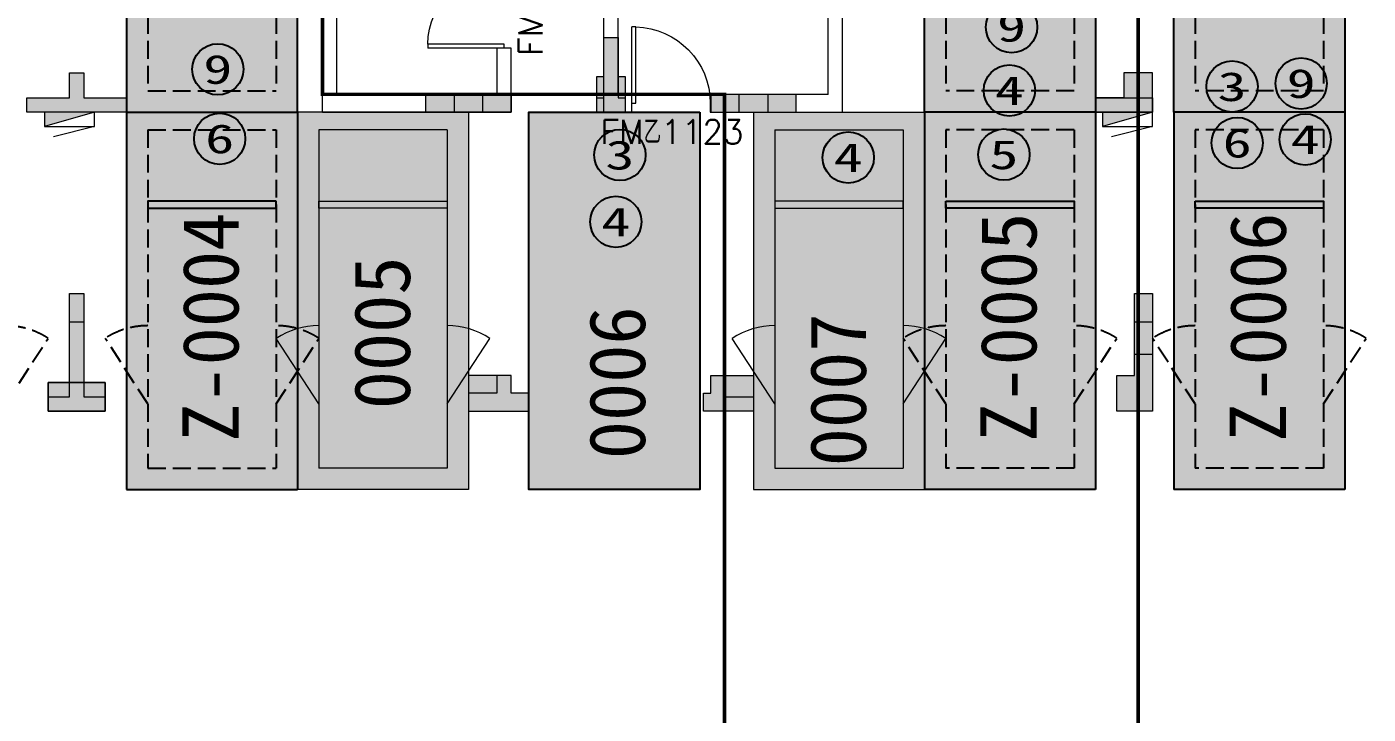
# Model space of a CAD drawing. Extents: x -264757 to 1033689, y 4049843 to 4347093.
# Drawn here: x -71689 to -52861, y 4298849 to 4308507 of the extents above; entities that cross this region are included whole.
import ezdxf
from ezdxf.enums import TextEntityAlignment as Align

# ---------------------------------------------------------------- set-up
doc = ezdxf.new("R2010")
doc.units = 0
doc.header["$LTSCALE"] = 1000
doc.header["$MEASUREMENT"] = 0
doc.linetypes.add('AX-01DK-PB01$1$A-001-车位参照B1$0$A-001-车位参照B1$0$A-001-车位参照B1$0$A-H4-001-基本图形$0$A-001-车位B1$0$DASH', pattern=[0.35, 0.25, -0.1])
doc.linetypes.add('DASH', pattern=[0.35, 0.25, -0.1])
doc.layers.add('AX-01DK-PB01$0$AX-001DK-01-PB01-02$0$A-3-WinF(Text)', color=8, linetype='Continuous', plot=False)
for name, color, linetype in [('不利因素1-紧邻消火栓', 7, 'Continuous'), ('不利因素3-紧邻房间出入口', 7, 'Continuous'), ('不利因素4-紧邻行车坡道', 7, 'Continuous'), ('不利因素5-单面靠墙', 7, 'Continuous'), ('不利因素6-双面靠墙', 7, 'Continuous'), ('不可售车位', 255, 'Continuous'), ('子母车位', 7, 'Continuous'), ('普通车位', 7, 'Continuous')]:
    doc.layers.add(name, color=color, linetype=linetype)
doc.layers.add('无关图层', color=8, linetype='Continuous', lineweight=0)
doc.layers.add('车位归属楼栋范围线', color=7, linetype='Continuous', true_color=0x19e6c7)
doc.styles.add('AX-01DK-PB01$0$AX-001DK-01-PB01-02$0$_TCH_WINDOW', font='SIMPLEX', dxfattribs={"bigfont": 'GBCBIG'})
doc.styles.add('AX-ACK-BIANH1$0$黑体', font='simhei.ttf')
doc.styles.add('SX-ACK-PB01-WNC-ALL$0$黑体', font='simhei.ttf')
doc.styles.add('黑体', font='simhei.ttf')

# ---------------------------------------------------------------- blocks, each defined once
blk = doc.blocks.new('20200722.21175556')
at = {"layer": '不利因素1-紧邻消火栓', "true_color": 0x3c6a45}
h = blk.add_hatch(color=97, dxfattribs=at)
h.dxf.hatch_style = 1
edge = h.paths.add_edge_path()
edge.add_arc((360, 360), 360, 0, 360)
at = {"layer": '不利因素1-紧邻消火栓'}
blk.add_circle((360, 360), 360, dxfattribs=at)
at = {"layer": '不利因素1-紧邻消火栓', "style": '黑体', "width": 1.390625}
blk.add_text('9', height=407, dxfattribs=at).set_placement((156, 156), (564, 156), align=Align.FIT)
blk = doc.blocks.new('SX-ACK-PB01-WNC-ALL$0$20200722.21182536')
at = {"layer": '不利因素3-紧邻房间出入口', "true_color": 0xe4d218}
h = blk.add_hatch(color=52, dxfattribs=at)
h.dxf.hatch_style = 1
edge = h.paths.add_edge_path()
edge.add_arc((360, 360), 360, 0, 360)
at = {"layer": '不利因素3-紧邻房间出入口'}
blk.add_circle((360, 360), 360, dxfattribs=at)
at = {"layer": '不利因素3-紧邻房间出入口', "style": 'SX-ACK-PB01-WNC-ALL$0$黑体', "width": 1.390625}
blk.add_text('3', height=407, dxfattribs=at).set_placement((156, 156), (564, 156), align=Align.FIT)
blk = doc.blocks.new('20200722.21182971')
at = {"layer": '不利因素4-紧邻行车坡道', "true_color": 0x9591ce}
h = blk.add_hatch(color=193, dxfattribs=at)
h.dxf.hatch_style = 1
edge = h.paths.add_edge_path()
edge.add_arc((360, 360), 360, 0, 360)
at = {"layer": '不利因素4-紧邻行车坡道'}
blk.add_circle((360, 360), 360, dxfattribs=at)
at = {"layer": '不利因素4-紧邻行车坡道', "style": '黑体', "width": 1.390625}
blk.add_text('4', height=407, dxfattribs=at).set_placement((156, 156), (564, 156), align=Align.FIT)
blk = doc.blocks.new('SX-ACK-PB01-WNC-ALL$0$20200722.21183209')
at = {"layer": '不利因素5-单面靠墙', "true_color": 0x6d711d}
h = blk.add_hatch(color=66, dxfattribs=at)
h.dxf.hatch_style = 1
edge = h.paths.add_edge_path()
edge.add_arc((360, 360), 360, 0, 360)
at = {"layer": '不利因素5-单面靠墙'}
blk.add_circle((360, 360), 360, dxfattribs=at)
at = {"layer": '不利因素5-单面靠墙', "style": 'SX-ACK-PB01-WNC-ALL$0$黑体', "width": 1.390625}
blk.add_text('5', height=407, dxfattribs=at).set_placement((156, 156), (564, 156), align=Align.FIT)
blk = doc.blocks.new('SX-ACK-PB01-WNC-ALL$0$20200722.21183455')
at = {"layer": '不利因素6-双面靠墙', "true_color": 0xf2b47b}
h = blk.add_hatch(color=31, dxfattribs=at)
h.dxf.hatch_style = 1
edge = h.paths.add_edge_path()
edge.add_arc((360, 360), 360, 0, 360)
at = {"layer": '不利因素6-双面靠墙'}
blk.add_circle((360, 360), 360, dxfattribs=at)
at = {"layer": '不利因素6-双面靠墙', "style": 'SX-ACK-PB01-WNC-ALL$0$黑体', "width": 1.390625}
blk.add_text('6', height=407, dxfattribs=at).set_placement((156, 156), (564, 156), align=Align.FIT)
blk = doc.blocks.new('销控车位')
at = {"layer": '不可售车位', "true_color": 0x757b8a}
h = blk.add_hatch(color=8, dxfattribs=at)
h.dxf.hatch_style = 1
h.paths.add_polyline_path([(2400, 0), (2400, -5300), (0, -5300), (0, 0)])
at = {"layer": '不可售车位', "color": 8, "true_color": 0x757b8a}
blk.add_lwpolyline([(2400, 0), (2400, -5300), (0, -5300), (0, 0)], close=True, dxfattribs=at)
blk = doc.blocks.new('AX-01DK-PB01$0$$DorLib2D$00000001')
at = {"layer": '无关图层'}
for p, q in [((0.45, 0.975), (0.5, 0.975)), ((0.45, 0), (0.45, 0.975)), ((0.5, 0), (0.5, 0.975)), ((0.5, 0), (0.45, 0))]:
    blk.add_line(p, q, dxfattribs=at)
at = {"layer": '无关图层', "lineweight": 13}
blk.add_arc((0.475, 0), 0.975, 91.4693, 180, dxfattribs=at)
blk = doc.blocks.new('PX-03CK-XHS$1$$TWTSYS$00000508')
at = {"layer": '无关图层'}
for p, q in [((-0.5, 0.5), (0.324, 1.224)), ((-0.5, 0.5), (-0.5, -0.5)), ((-0.5, -0.5), (0.5, 0.5)), ((0.5, 0.5), (-0.5, 0.5)), ((0.5, -0.5), (0.5, 0.5)), ((-0.5, -0.5), (0.5, -0.5))]:
    blk.add_line(p, q, dxfattribs=at)
blk.add_solid([(0.5, -0.5), (0.5, 0.5), (-0.5, -0.5)], dxfattribs=at)
blk = doc.blocks.new('A$C741380cb')
at = {"layer": '子母车位', "true_color": 0x0617f9}
h = blk.add_hatch(color=5, dxfattribs=at)
h.dxf.hatch_style = 1
h.paths.add_polyline_path([(2400, 0), (2400, -10400), (0, -10400), (0, 0)])
blk = doc.blocks.new('A$C7e5eb487')
at = {"layer": '普通车位', "true_color": 0xf18f8e}
h = blk.add_hatch(color=11, dxfattribs=at)
h.dxf.hatch_style = 1
h.paths.add_polyline_path([(2400, 0), (2400, -5300), (0, -5300), (0, 0)])

msp = doc.modelspace()

# ---------------------------------------------------------------- hatches: boundary and pattern name
at = {"layer": '无关图层'}
h = msp.add_hatch(color=256, dxfattribs=at)
h.dxf.hatch_style = 1
h.paths.add_polyline_path([(-63689.9, 4307507.8), (-63589.7, 4307507.8), (-63589.7, 4308357.8), (-63389.7, 4308357.8), (-63389.7, 4307507.8), (-63289.6, 4307507.8), (-63289.6, 4307307.8), (-63689.9, 4307307.8)])
for points in [[(-63389.7, 4307807.8), (-63289.6, 4307807.8), (-63289.6, 4307307.8), (-63689.9, 4307307.8), (-63689.9, 4307807.8), (-63589.7, 4307807.8), (-63589.7, 4308357.8), (-63389.7, 4308357.8)], [(-70889.2, 4307508), (-70289.2, 4307508), (-70289.2, 4307308), (-71689.2, 4307308), (-71689.2, 4307508), (-71089.2, 4307508), (-71089.2, 4307858), (-70889.2, 4307858)], [(-56689, 4307308), (-55889, 4307308), (-55889, 4307858), (-56289, 4307858), (-56289, 4307508), (-56689, 4307508)], [(-65689.6, 4307307.8), (-66089.6, 4307307.8), (-66089.6, 4307557.8), (-65689.6, 4307557.8)], [(-64889.7, 4307307.8), (-65289.7, 4307307.8), (-65289.7, 4307557.8), (-64889.7, 4307557.8)], [(-62089.7, 4307307.8), (-61689.7, 4307307.8), (-61689.7, 4307557.8), (-62089.7, 4307557.8)], [(-61289.9, 4307307.8), (-60889.9, 4307307.8), (-60889.9, 4307557.8), (-61289.9, 4307557.8)], [(-71089.2, 4304758), (-70889.2, 4304758), (-70889.2, 4304358), (-71089.2, 4304358)], [(-56139, 4304758), (-55889, 4304758), (-55889, 4304358), (-56139, 4304358)], [(-55889, 4303108), (-56389, 4303108), (-56389, 4303608), (-56139, 4303608), (-56139, 4303908), (-55889, 4303908)], [(-64639.8, 4303108), (-64639.8, 4303358), (-64889.8, 4303358), (-64889.8, 4303608), (-65089.8, 4303608), (-65489.8, 4303608), (-65489.8, 4303108), (-65089.8, 4303108)], [(-62190.2, 4303108), (-62190.2, 4303358), (-62090.2, 4303358), (-62090.2, 4303608), (-61890.2, 4303608), (-61490.2, 4303608), (-61490.2, 4303108), (-61890.2, 4303108)], [(-71389.4, 4303508), (-71389.4, 4303108), (-70589.4, 4303108), (-70589.4, 4303508)]]:
    msp.add_hatch(color=256, dxfattribs=at).paths.add_polyline_path(points)
h = msp.add_hatch(color=256, dxfattribs=at)
h.dxf.hatch_style = 1
h.paths.add_polyline_path([(-71689.2, 4307508), (-71089.2, 4307508), (-71089.2, 4307858), (-70889.2, 4307858), (-70889.2, 4307508), (-70289.2, 4307508), (-70289.2, 4307308), (-71689.2, 4307308)])
h = msp.add_hatch(color=256, dxfattribs=at)
h.dxf.hatch_style = 1
h.paths.add_polyline_path([(-66089.7, 4307557.8), (-64889.7, 4307557.8), (-64889.7, 4307307.8), (-66089.7, 4307307.8)])
h = msp.add_hatch(color=256, dxfattribs=at)
h.dxf.hatch_style = 1
h.paths.add_polyline_path([(-60889.7, 4307557.8), (-62089.7, 4307557.8), (-62089.7, 4307307.8), (-60889.7, 4307307.8)])
h = msp.add_hatch(color=256, dxfattribs=at)
h.dxf.hatch_style = 1
h.paths.add_polyline_path([(-56689, 4307508), (-55889, 4307508), (-55889, 4307308), (-56689, 4307308)])
h = msp.add_hatch(color=256, dxfattribs=at)
h.dxf.hatch_style = 1
h.paths.add_polyline_path([(-71389.2, 4303308), (-71089.2, 4303308), (-71089.2, 4304758), (-70889.2, 4304758), (-70889.2, 4303308), (-70589.2, 4303308), (-70589.2, 4303108), (-71389.2, 4303108)])
h = msp.add_hatch(color=256, dxfattribs=at)
h.dxf.hatch_style = 1
h.paths.add_polyline_path([(-56139, 4304758), (-55889, 4304758), (-55889, 4303108), (-56389, 4303108), (-56389, 4303608), (-56139, 4303608)])
h = msp.add_hatch(color=256, dxfattribs=at)
h.dxf.hatch_style = 1
h.paths.add_polyline_path([(-64639.8, 4303108), (-64639.8, 4303358), (-64889.8, 4303358), (-64889.8, 4303608), (-65089.8, 4303608), (-65089.8, 4303358), (-65489.8, 4303358), (-65489.8, 4303108), (-65089.8, 4303108)])
h = msp.add_hatch(color=256, dxfattribs=at)
h.dxf.hatch_style = 1
h.paths.add_polyline_path([(-62190.2, 4303108), (-62190.2, 4303358), (-62090.2, 4303358), (-62090.2, 4303608), (-61890.2, 4303608), (-61890.2, 4303308), (-61490.2, 4303308), (-61490.2, 4303108), (-61890.2, 4303108)])

# ---------------------------------------------------------------- linework, layer by layer
at = {"layer": '子母车位', "color": 8, "linetype": 'AX-01DK-PB01$1$A-001-车位参照B1$0$A-001-车位参照B1$0$A-001-车位参照B1$0$A-H4-001-基本图形$0$A-001-车位B1$0$DASH'}
for p, q in [((-69989.6, 4312158), (-69989.6, 4307608, 0)), ((-68189.6, 4312158), (-68189.6, 4307608, 0)), ((-58789.5, 4312158), (-58789.5, 4307608, 0)), ((-56989.5, 4312158), (-56989.5, 4307608, 0)), ((-55289, 4312158, 0), (-55289, 4307608, 0)), ((-53489, 4312158, 0), (-53489, 4307608, 0)), ((-69989.6, 4307608, 0), (-68189.6, 4307608, 0)), ((-56989.5, 4307608, 0), (-58789.5, 4307608, 0)), ((-53489, 4307608, 0), (-55289, 4307608, 0)), ((-69989.5, 4307058, 0), (-68189.5, 4307058, 0)), ((-69989.5, 4307058, 0), (-69989.5, 4302308)), ((-68189.5, 4307058, 0), (-68189.5, 4302308)), ((-56989.6, 4307058, 0), (-58789.6, 4307058, 0)), ((-58789.6, 4307058, 0), (-58789.6, 4302308)), ((-56989.6, 4307058, 0), (-56989.6, 4302308)), ((-53489.1, 4307058), (-55289.1, 4307058)), ((-55289.1, 4307058), (-55289.1, 4302308)), ((-53489.1, 4307058), (-53489.1, 4302308)), ((-69989.5, 4302308), (-68189.5, 4302308)), ((-56989.6, 4302308), (-58789.6, 4302308)), ((-53489.1, 4302308), (-55289.1, 4302308))]:
    msp.add_line(p, q, dxfattribs=at)
at = {"layer": '子母车位', "color": 83}
for p, q in [((-70289.5, 4307308, 0), (-70289.5, 4302008)), ((-70289.5, 4307308, 0), (-67889.5, 4307308, 0)), ((-67889.5, 4307308, 0), (-67889.5, 4302008)), ((-59089.6, 4307308, 0), (-59089.6, 4302008)), ((-56689.6, 4307308, 0), (-59089.6, 4307308, 0)), ((-56689.6, 4307308, 0), (-56689.6, 4302008)), ((-55589.1, 4307308), (-55589.1, 4302008)), ((-53189.1, 4307308), (-55589.1, 4307308)), ((-53189.1, 4307308), (-53189.1, 4302008)), ((-70289.5, 4302008), (-67889.5, 4302008)), ((-56689.6, 4302008), (-59089.6, 4302008)), ((-53189.1, 4302008), (-55589.1, 4302008))]:
    msp.add_line(p, q, dxfattribs=at)
for points in [[(-67889.6, 4312408), (-70289.6, 4312408), (-70289.6, 4307308), (-67889.6, 4307308)], [(-59089.5, 4312408), (-56689.5, 4312408), (-56689.6, 4307308), (-59089.6, 4307308)]]:
    msp.add_lwpolyline(points, close=True, dxfattribs=at)
at = {"layer": '子母车位', "color": 83, "elevation": 0}
msp.add_lwpolyline([(-55589, 4312408), (-53189, 4312408), (-53189, 4307308), (-55589, 4307308)], close=True, dxfattribs=at)
at = {"layer": '子母车位', "elevation": 0}
for points in [[(-68189.5, 4306058), (-69989.5, 4306058), (-69989.5, 4305958), (-68189.5, 4305958)], [(-58789.6, 4306058), (-56989.6, 4306058), (-56989.6, 4305958), (-58789.6, 4305958)], [(-55289.1, 4306058), (-53489.1, 4306058), (-53489.1, 4305958), (-55289.1, 4305958)]]:
    msp.add_lwpolyline(points, close=True, dxfattribs=at)
at = {"layer": '子母车位', "linetype": 'AX-01DK-PB01$1$A-001-车位参照B1$0$A-001-车位参照B1$0$A-001-车位参照B1$0$A-H4-001-基本图形$0$A-001-车位B1$0$DASH', "elevation": 0}
for points in [[(-71989.6, 4303208), (-71389.6, 4304130)], [(-69989.5, 4303208), (-70589.5, 4304130)], [(-68189.5, 4303208), (-67589.5, 4304130)], [(-58789.6, 4303208), (-59389.6, 4304130)], [(-56989.6, 4303208), (-56389.6, 4304130)], [(-55289.1, 4303208), (-55889.1, 4304130)], [(-53489.1, 4303208), (-52889.1, 4304130)]]:
    msp.add_lwpolyline(points, dxfattribs=at)
at = {"layer": '子母车位', "linetype": 'AX-01DK-PB01$1$A-001-车位参照B1$0$A-001-车位参照B1$0$A-001-车位参照B1$0$A-H4-001-基本图形$0$A-001-车位B1$0$DASH'}
for centre, start, end in [((-71989.6, 4303208), 56.94427, 90), ((-69989.5, 4303208), 90, 123.05573), ((-68189.5, 4303208), 56.94427, 90), ((-58789.6, 4303208), 90, 123.05573), ((-56989.6, 4303208), 56.94427, 90), ((-55289.1, 4303208), 90, 123.05573), ((-53489.1, 4303208), 56.94427, 90)]:
    msp.add_arc(centre, 1100, start, end, dxfattribs=at)
at = {"layer": '无关图层'}
for p, q in [((-67539.6, 4307308), (-67539.6, 4311808)), ((-60239.4, 4307308), (-60239.4, 4311808)), ((-63589.2, 4307308), (-63589.2, 4311608)), ((-63389.2, 4307558), (-63389.2, 4311608)), ((-60439.4, 4307558), (-60439.4, 4311608)), ((-67339.6, 4307558), (-67339.6, 4311408)), ((-64889.7, 4308208), (-65089.7, 4308208)), ((-65089.7, 4308208), (-65089.7, 4307558)), ((-64889.7, 4307308), (-64889.7, 4308208)), ((-67339.6, 4307558), (-65089.7, 4307558)), ((-63195.9, 4307558), (-63389.2, 4307558)), ((-63195.9, 4307308), (-63195.9, 4307558)), ((-60439.4, 4307558), (-62095.9, 4307558)), ((-62095.9, 4307558), (-62095.9, 4307308)), ((-67889.5, 4307308), (-67889.5, 4302008, 0)), ((-65489.5, 4307308), (-67889.5, 4307308)), ((-67539.6, 4307308), (-64889.7, 4307308)), ((-65489.5, 4307308), (-65489.5, 4302008, 0)), ((-63589.2, 4307308), (-63195.9, 4307308)), ((-62095.9, 4307308), (-60239.4, 4307308)), ((-61489.6, 4307308), (-61489.6, 4302008, 0)), ((-61489.6, 4307308), (-59089.6, 4307308)), ((-59089.6, 4307308), (-59089.6, 4302008, 0)), ((-65789.5, 4307058), (-67589.5, 4307058)), ((-67589.5, 4307058), (-67589.5, 4302308, 0)), ((-65789.5, 4307058), (-65789.5, 4302308, 0)), ((-61189.6, 4307058), (-59389.6, 4307058)), ((-61189.6, 4307058), (-61189.6, 4302308, 0)), ((-59389.6, 4307058), (-59389.6, 4302308, 0)), ((-67589.5, 4306058), (-65789.5, 4306058)), ((-67589.5, 4305958), (-67589.5, 4306058)), ((-65789.5, 4306058), (-65789.5, 4305958)), ((-65789.5, 4305958), (-67589.5, 4305958)), ((-67589.5, 4303208), (-68189.5, 4304130)), ((-65789.5, 4303208), (-65189.5, 4304130)), ((-65789.5, 4302308, 0), (-67589.5, 4302308, 0)), ((-61189.6, 4302308, 0), (-59389.6, 4302308, 0)), ((-65489.5, 4302008, 0), (-67889.5, 4302008, 0)), ((-61489.6, 4302008, 0), (-59089.6, 4302008, 0))]:
    msp.add_line(p, q, dxfattribs=at)
for points in [[(-63689.9, 4307507.8), (-63589.7, 4307507.8), (-63589.7, 4308357.8), (-63389.7, 4308357.8), (-63389.7, 4307507.8), (-63289.6, 4307507.8), (-63289.6, 4307307.8), (-63689.9, 4307307.8)], [(-63389.7, 4307807.8), (-63289.6, 4307807.8), (-63289.6, 4307307.8), (-63689.9, 4307307.8), (-63689.9, 4307807.8), (-63589.7, 4307807.8), (-63589.7, 4308357.8), (-63389.7, 4308357.8)], [(-71689.2, 4307508), (-71089.2, 4307508), (-71089.2, 4307858), (-70889.2, 4307858), (-70889.2, 4307508), (-70289.2, 4307508), (-70289.2, 4307308), (-71689.2, 4307308)], [(-70889.2, 4307508), (-70289.2, 4307508), (-70289.2, 4307308), (-71689.2, 4307308), (-71689.2, 4307508), (-71089.2, 4307508), (-71089.2, 4307858), (-70889.2, 4307858)], [(-56689, 4307308), (-55889, 4307308), (-55889, 4307858), (-56289, 4307858), (-56289, 4307508), (-56689, 4307508)], [(-66089.7, 4307557.8), (-64889.7, 4307557.8), (-64889.7, 4307307.8), (-66089.7, 4307307.8)], [(-65689.6, 4307307.8), (-66089.6, 4307307.8), (-66089.6, 4307557.8), (-65689.6, 4307557.8)], [(-64889.7, 4307307.8), (-65289.7, 4307307.8), (-65289.7, 4307557.8), (-64889.7, 4307557.8)], [(-60889.7, 4307557.8), (-62089.7, 4307557.8), (-62089.7, 4307307.8), (-60889.7, 4307307.8)], [(-62089.7, 4307307.8), (-61689.7, 4307307.8), (-61689.7, 4307557.8), (-62089.7, 4307557.8)], [(-61289.9, 4307307.8), (-60889.9, 4307307.8), (-60889.9, 4307557.8), (-61289.9, 4307557.8)], [(-56689, 4307508), (-55889, 4307508), (-55889, 4307308), (-56689, 4307308)], [(-59389.6, 4306058), (-61189.6, 4306058), (-61189.6, 4305958), (-59389.6, 4305958)], [(-71389.2, 4303308), (-71089.2, 4303308), (-71089.2, 4304758), (-70889.2, 4304758), (-70889.2, 4303308), (-70589.2, 4303308), (-70589.2, 4303108), (-71389.2, 4303108)], [(-71089.2, 4304758), (-70889.2, 4304758), (-70889.2, 4304358), (-71089.2, 4304358)], [(-56389, 4303108), (-56389, 4303608), (-56139, 4303608), (-56139, 4304758), (-55889, 4304758), (-55889, 4303108)], [(-56139, 4304758), (-55889, 4304758), (-55889, 4304358), (-56139, 4304358)], [(-55889, 4303108), (-56389, 4303108), (-56389, 4303608), (-56139, 4303608), (-56139, 4303908), (-55889, 4303908)], [(-64639.8, 4303108), (-64639.8, 4303358), (-64889.8, 4303358), (-64889.8, 4303608), (-65089.8, 4303608), (-65089.8, 4303358), (-65489.8, 4303358), (-65489.8, 4303108), (-65089.8, 4303108)], [(-64639.8, 4303108), (-64639.8, 4303358), (-64889.8, 4303358), (-64889.8, 4303608), (-65089.8, 4303608), (-65089.8, 4303608), (-65489.8, 4303608), (-65489.8, 4303108), (-65089.8, 4303108)], [(-62190.2, 4303108), (-62190.2, 4303358), (-62090.2, 4303358), (-62090.2, 4303608), (-61890.2, 4303608), (-61890.2, 4303308), (-61490.2, 4303308), (-61490.2, 4303108), (-61890.2, 4303108)], [(-62190.2, 4303108), (-62190.2, 4303358), (-62090.2, 4303358), (-62090.2, 4303608), (-61890.2, 4303608), (-61890.2, 4303608), (-61490.2, 4303608), (-61490.2, 4303108), (-61890.2, 4303108)], [(-71389.4, 4303508), (-71389.4, 4303108), (-70589.4, 4303108), (-70589.4, 4303508)], [(-71389.2, 4303508), (-70589.2, 4303508), (-70589.2, 4303108), (-71389.2, 4303108)]]:
    msp.add_lwpolyline(points, close=True, dxfattribs=at)
for points in [[(-61189.6, 4303208), (-61789.6, 4304130)], [(-59389.6, 4303208), (-58789.6, 4304130)]]:
    msp.add_lwpolyline(points, dxfattribs=at)
for centre, start, end in [((-61189.6, 4303208, 0), 90, 123.05573), ((-59389.6, 4303208, 0), 56.94427, 90)]:
    msp.add_arc(centre, 1100, start, end, dxfattribs=at)
for centre, major_axis, start_param, end_param in [((-67589.5, 4303208, 0), (-271.7, 1065.9), -0.2496251, 0.3273062), ((-65789.5, 4303208, 0), (365.2, 1037.6), -0.2385066, 0.3384247)]:
    msp.add_ellipse(centre, major_axis=major_axis, ratio=1, start_param=start_param, end_param=end_param, dxfattribs=at)
at = {"layer": '车位归属楼栋范围线', "linetype": 'DASH', "ltscale": 5, "const_width": 50}
msp.add_lwpolyline([(-91489.1, 4261290.7), (-78839.6, 4261290.7), (-78839.6, 4267288), (-69884.5, 4267288), (-69884.5, 4261658.5), (-69884.5, 4260878), (-54338.3, 4260878), (-54338.3, 4272552.9), (-61895.3, 4272552.9), (-61895.3, 4307557.8), (-67539.6, 4307557.8), (-67539.6, 4313016.8), (-74742.8, 4313016.8), (-74742.8, 4307558), (-82539.6, 4307558), (-82539.6, 4312873.6), (-89438.8, 4312873.6), (-89438.8, 4307558), (-91789.2, 4307558), (-91790.5, 4278306.9), (-91537.9, 4278306.9)], close=True, dxfattribs=at)
msp.add_lwpolyline([(-18439, 4267038), (-25253.3, 4267038), (-25253.3, 4260878), (-51289.7, 4260878), (-51289.7, 4257064.8), (-54175.3, 4257064.8), (-54175.3, 4272678.8), (-56088.9, 4272678.8), (-56090.2, 4296158), (-56090.2, 4312805.1), (-52862.3, 4312805.1), (-52862.3, 4309828.9), (-48777.9, 4309828.9), (-48777.9, 4312559.6), (-45038.8, 4312559.6), (-45038.8, 4307562.6), (-36938.4, 4307562.6), (-36938.4, 4312684.1), (-30040.1, 4312684.1), (-30040.1, 4307786), (-22180.7, 4307786)], dxfattribs=at)

# ---------------------------------------------------------------- block references
at = {"layer": '不利因素1-紧邻消火栓'}
for p in [(-58226.4, 4308141.7, 0), (-69368.5, 4307549.3, 0), (-54162, 4307350.9, 0)]:
    msp.add_blockref('20200722.21175556', p, dxfattribs=at)
at = {"layer": '不利因素3-紧邻房间出入口'}
for p in [(-55132.3, 4307307.5, 0), (-63724.6, 4306345.8, 0)]:
    msp.add_blockref('SX-ACK-PB01-WNC-ALL$0$20200722.21182536', p, dxfattribs=at)
at = {"layer": '不利因素4-紧邻行车坡道'}
for p in [(-58257.8, 4307252.2, 0), (-54105.5, 4306564.7, 0), (-60518.9, 4306309.7, 0), (-63781.2, 4305406.8, 0)]:
    msp.add_blockref('20200722.21182971', p, dxfattribs=at)
at = {"layer": '不利因素5-单面靠墙'}
msp.add_blockref('SX-ACK-PB01-WNC-ALL$0$20200722.21183209', (-58334.7, 4306351, 0), dxfattribs=at)
at = {"layer": '不利因素6-双面靠墙'}
for p in [(-69342.3, 4306573.7, 0), (-55060, 4306514.3, 0)]:
    msp.add_blockref('SX-ACK-PB01-WNC-ALL$0$20200722.21183455', p, dxfattribs=at)
at = {"layer": '不可售车位'}
msp.add_blockref('销控车位', (-64642.5, 4307307.8), dxfattribs=at)
at = {"layer": '子母车位', "rotation": 180.0000000000001}
msp.add_blockref('A$C741380cb', (-67889.5, 4302008), dxfattribs=at)
at = {"layer": '子母车位', "extrusion": (0, 0, -1), "zscale": -1, "rotation": 180.0000000000001}
for p in [(59089.6, 4302008), (55589.1, 4302008)]:
    msp.add_blockref('A$C741380cb', p, dxfattribs=at)
at = {"layer": '无关图层'}
ref = msp.add_blockref('AX-01DK-PB01$0$$DorLib2D$00000001', (-64989.7, 4308758), dxfattribs=dict(at, xscale=-1100, yscale=1100, zscale=200, rotation=89.9999999998635))
ref.add_attrib('A', 'FM乙1123', (-64450.9, 4308097), dxfattribs={"layer": 'AX-01DK-PB01$0$AX-001DK-01-PB01-02$0$A-3-WinF(Text)', "height": 337.59, "rotation": 90, "style": 'AX-01DK-PB01$0$AX-001DK-01-PB01-02$0$_TCH_WINDOW'})
ref = msp.add_blockref('AX-01DK-PB01$0$$DorLib2D$00000001', (-62645.9, 4307433), dxfattribs=dict(at, xscale=1100, yscale=-1100, zscale=250, rotation=179.9999999995595))
ref.add_attrib('A', 'FM乙1123', (-63636.9, 4306862.8), dxfattribs={"layer": 'AX-01DK-PB01$0$AX-001DK-01-PB01-02$0$A-3-WinF(Text)', "height": 337.59, "rotation": 360, "style": 'AX-01DK-PB01$0$AX-001DK-01-PB01-02$0$_TCH_WINDOW'})
at = {"layer": '无关图层', "xscale": 700, "yscale": 200, "zscale": 700, "rotation": 180}
msp.add_blockref('PX-03CK-XHS$1$$TWTSYS$00000508', (-71089.2, 4307208), dxfattribs=at)
at = {"layer": '无关图层', "xscale": -700, "yscale": -200, "zscale": 700}
msp.add_blockref('PX-03CK-XHS$1$$TWTSYS$00000508', (-56239.6, 4307208), dxfattribs=at)
at = {"layer": '普通车位', "extrusion": (0, 0, -1), "zscale": -0.9999999999999998, "rotation": 180}
msp.add_blockref('A$C7e5eb487', (67889.5, 4302008, 0), dxfattribs=at)
at = {"layer": '普通车位', "rotation": 180}
msp.add_blockref('A$C7e5eb487', (-59089.6, 4302008, 0), dxfattribs=at)

# ---------------------------------------------------------------- texts
at = {"layer": '无关图层', "style": 'AX-ACK-BIANH1$0$黑体'}
for s, p in [('Z-0004', (-68716.7, 4302677.5, 0)), ('Z-0005', (-57516.7, 4302677.5)), ('Z-0006', (-54016.2, 4302677.5)), ('0005', (-66310.4, 4303134.3)), ('0006', (-63010.5, 4302432.6)), ('0007', (-59910.5, 4302332.7))]:
    msp.add_text(s, height=788.61, rotation=90, dxfattribs=at).set_placement(p)

doc.saveas('drawing.dxf')
